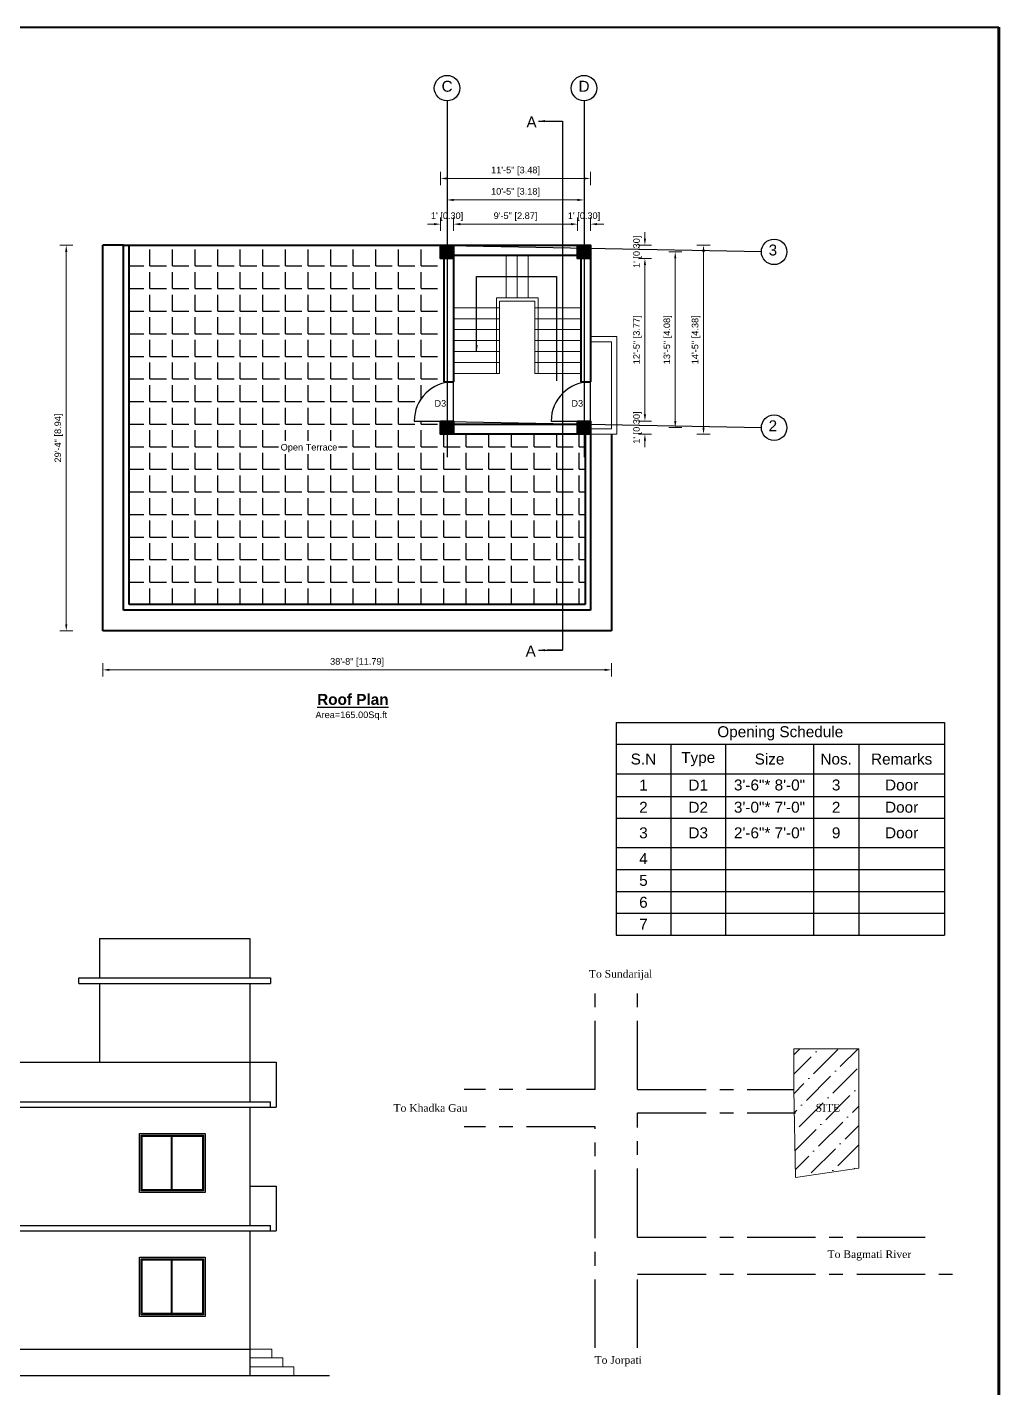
# Model space of a CAD drawing. Header units: feet. Extents: x 28652 to 66086, y -6769 to -640.
# Drawn here: x 49572 to 50458, y -5862 to -4620 of the extents above; entities that cross this region are included whole.
import ezdxf

# ---------------------------------------------------------------- set-up
doc = ezdxf.new("R2010")
doc.units = ezdxf.units.FT
doc.header["$LTSCALE"] = 50
doc.header["$MEASUREMENT"] = 0
doc.header["$PDMODE"] = 34
doc.linetypes.add('CENTER', pattern=[2, 1.25, -0.25, 0.25, -0.25])
for name, color, linetype in [('CL', 253, 'CENTER'), ('Door & Windows', 92, 'Continuous'), ('Hatch', 30, 'Continuous'), ('Section', 4, 'Continuous'), ('Text', 7, 'Continuous')]:
    doc.layers.add(name, color=color, linetype=linetype)
for name, color, linetype, lineweight in [('COLUMN', 145, 'Continuous', 40), ('DIMENSION', 142, 'Continuous', 13), ('elevation', 201, 'Continuous', 30), ('HACTH', 8, 'Continuous', 13), ('SHEETS', 7, 'Continuous', 60), ('stair', 140, 'Continuous', 18), ('wall', 6, 'Continuous', 40)]:
    doc.layers.add(name, color=color, linetype=linetype, lineweight=lineweight)
doc.styles.add('1@100', font='arial.ttf', dxfattribs={"height": 6})
doc.styles.add('1@1000', font='arial.ttf', dxfattribs={"height": 60})
doc.styles.add('dimension', font='arial.ttf')
doc.styles.add('NAVARAJ', font='times.ttf', dxfattribs={"height": 9})
doc.styles.get("Standard").update_dxf_attribs({"font": 'arial.ttf'})
doc.dimstyles.new('1@100', dxfattribs={"dimscale": 0.1, "dimtxt": 60, "dimasz": 60, "dimexe": 60, "dimexo": 0, "dimgap": 30, "dimtad": 1, "dimdec": 0, "dimzin": 0, "dimdsep": 46, "dimlunit": 4, "dimtxsty": 'dimension', "dimcen": 0, "dimclrd": 256, "dimclre": 256, "dimclrt": 256, "dimadec": 0, "dimazin": 0, "dimtfac": 1, "dimtdec": 0, "dimtix": 1, "dimtofl": 0, "dimtmove": 0, "dimatfit": 3, "dimfxl": 60, "dimfxlon": 1, "dimtfillclr": 256, "dimtolj": 1, "dimtzin": 0, "dimlwd": -1, "dimlwe": -1, "dimarcsym": 0})

# ---------------------------------------------------------------- blocks, each defined once
blk = doc.blocks.new('column')
at = {"layer": 'Hatch'}
h = blk.add_hatch(color=256, dxfattribs=at)
h.dxf.hatch_style = 1
h.paths.add_polyline_path([(5267.6, 489.2), (5279.6, 489.2), (5279.6, 501.2), (5267.6, 501.2)])
at = {"layer": 'COLUMN'}
blk.add_lwpolyline([(5267.6, 501.2), (5279.6, 501.2), (5279.6, 489.2), (5267.6, 489.2)], close=True, dxfattribs=at)
blk = doc.blocks.new('D2')
at = {"layer": 'Door & Windows'}
for p, q in [((10005.1, 378.1), (10005.1, 348.1)), ((10005.1, 348.1), (10035.1, 348.1))]:
    blk.add_line(p, q, dxfattribs=at)
blk.add_arc((10005.1, 348.1), 30, 0, 90, dxfattribs=at)
blk = doc.blocks.new('*D960')
at = {"layer": 'Defpoints', "color": 0, "transparency": 16777216}
for p in [(49960.9, -4799.9), (49948.9, -4819.2), (49960.9, -4819.2)]:
    blk.add_point(p, dxfattribs=at)
at = {"layer": 'DIMENSION', "transparency": 16777216}
for p, q in [((49948.9, -4805.9), (49948.9, -4793.9)), ((49960.9, -4805.9), (49960.9, -4793.9)), ((49942.9, -4799.9), (49936.9, -4799.9)), ((49966.9, -4799.9), (49972.9, -4799.9))]:
    blk.add_line(p, q, dxfattribs=at)
for points in [[(49942.9, -4798.9), (49942.9, -4800.9), (49948.9, -4799.9)], [(49966.9, -4798.9), (49966.9, -4800.9), (49960.9, -4799.9)]]:
    blk.add_solid(points, dxfattribs=at)
at = {"layer": 'DIMENSION', "transparency": 16777216, "insert": (49954.9, -4793.1), "char_height": 6, "attachment_point": 5, "style": 'dimension'}
blk.add_mtext("\\A1;1' [0.30]", dxfattribs=at)
blk = doc.blocks.new('*D961')
at = {"layer": 'Defpoints', "color": 0, "transparency": 16777216}
for p in [(50073.9, -4799.9), (49960.9, -4819.2), (50073.9, -4819.2)]:
    blk.add_point(p, dxfattribs=at)
at = {"layer": 'DIMENSION', "transparency": 16777216}
for p, q in [((49960.9, -4805.9), (49960.9, -4793.9)), ((50073.9, -4805.9), (50073.9, -4793.9)), ((49966.9, -4799.9), (50067.9, -4799.9))]:
    blk.add_line(p, q, dxfattribs=at)
for points in [[(49966.9, -4798.9), (49966.9, -4800.9), (49960.9, -4799.9)], [(50067.9, -4798.9), (50067.9, -4800.9), (50073.9, -4799.9)]]:
    blk.add_solid(points, dxfattribs=at)
at = {"layer": 'DIMENSION', "transparency": 16777216, "insert": (50017.4, -4793.1), "char_height": 6, "attachment_point": 5, "style": 'dimension'}
blk.add_mtext('\\A1;9\'-5" [2.87]', dxfattribs=at)
blk = doc.blocks.new('*D962')
at = {"layer": 'Defpoints', "color": 0, "transparency": 16777216}
for p in [(50085.9, -4799.9), (50073.9, -4819.2), (50085.9, -4819.2)]:
    blk.add_point(p, dxfattribs=at)
at = {"layer": 'DIMENSION', "transparency": 16777216}
for p, q in [((50073.9, -4805.9), (50073.9, -4793.9)), ((50085.9, -4805.9), (50085.9, -4793.9)), ((50067.9, -4799.9), (50061.9, -4799.9)), ((50091.9, -4799.9), (50097.9, -4799.9))]:
    blk.add_line(p, q, dxfattribs=at)
for points in [[(50067.9, -4798.9), (50067.9, -4800.9), (50073.9, -4799.9)], [(50091.9, -4798.9), (50091.9, -4800.9), (50085.9, -4799.9)]]:
    blk.add_solid(points, dxfattribs=at)
at = {"layer": 'DIMENSION', "transparency": 16777216, "insert": (50079.9, -4793.1), "char_height": 6, "attachment_point": 5, "style": 'dimension'}
blk.add_mtext("\\A1;1' [0.30]", dxfattribs=at)
blk = doc.blocks.new('*D963')
at = {"layer": 'Defpoints', "color": 0, "transparency": 16777216}
for p in [(50079.9, -4777.8), (49954.9, -4819.2), (50079.9, -4819.2)]:
    blk.add_point(p, dxfattribs=at)
at = {"layer": 'DIMENSION', "transparency": 16777216}
for p, q in [((49954.9, -4783.8), (49954.9, -4771.8)), ((49960.9, -4777.8), (50073.9, -4777.8)), ((50079.9, -4783.8), (50079.9, -4771.8))]:
    blk.add_line(p, q, dxfattribs=at)
for points in [[(49960.9, -4776.8), (49960.9, -4778.8), (49954.9, -4777.8)], [(50073.9, -4776.8), (50073.9, -4778.8), (50079.9, -4777.8)]]:
    blk.add_solid(points, dxfattribs=at)
at = {"layer": 'DIMENSION', "transparency": 16777216, "insert": (50017.4, -4770.9), "char_height": 6, "attachment_point": 5, "style": 'dimension'}
blk.add_mtext('\\A1;10\'-5" [3.18]', dxfattribs=at)
blk = doc.blocks.new('*D930')
at = {"layer": 'Defpoints', "color": 0, "transparency": 16777216}
for p in [(50085.9, -4758.2), (49948.9, -4819.2), (50085.9, -4819.2)]:
    blk.add_point(p, dxfattribs=at)
at = {"layer": 'DIMENSION', "transparency": 16777216}
for p, q in [((49948.9, -4764.2), (49948.9, -4752.2)), ((49954.9, -4758.2), (50079.9, -4758.2)), ((50085.9, -4764.2), (50085.9, -4752.2))]:
    blk.add_line(p, q, dxfattribs=at)
for points in [[(49954.9, -4757.2), (49954.9, -4759.2), (49948.9, -4758.2)], [(50079.9, -4757.2), (50079.9, -4759.2), (50085.9, -4758.2)]]:
    blk.add_solid(points, dxfattribs=at)
at = {"layer": 'DIMENSION', "transparency": 16777216, "insert": (50017.4, -4751.4), "char_height": 6, "attachment_point": 5, "style": 'dimension'}
blk.add_mtext('\\A1;11\'-5" [3.48]', dxfattribs=at)
blk = doc.blocks.new('*D964')
at = {"layer": 'Defpoints', "color": 0, "transparency": 16777216}
for p in [(50085.9, -4819.2), (50085.9, -4831.2), (50135.5, -4831.2)]:
    blk.add_point(p, dxfattribs=at)
at = {"layer": 'DIMENSION', "transparency": 16777216}
for p, q in [((50135.5, -4813.2), (50135.5, -4807.2)), ((50129.5, -4819.2), (50141.5, -4819.2)), ((50129.5, -4831.2), (50141.5, -4831.2)), ((50135.5, -4837.2), (50135.5, -4843.2))]:
    blk.add_line(p, q, dxfattribs=at)
for points in [[(50134.5, -4813.2), (50136.5, -4813.2), (50135.5, -4819.2)], [(50134.5, -4837.2), (50136.5, -4837.2), (50135.5, -4831.2)]]:
    blk.add_solid(points, dxfattribs=at)
at = {"layer": 'DIMENSION', "transparency": 16777216, "insert": (50128.7, -4825.2), "char_height": 6, "attachment_point": 5, "rotation": 90, "style": 'dimension'}
blk.add_mtext("\\A1;1' [0.30]", dxfattribs=at)
blk = doc.blocks.new('*D965')
at = {"layer": 'Defpoints', "color": 0, "transparency": 16777216}
for p in [(50085.9, -4831.2), (50085.9, -4979.7), (50135.5, -4979.7)]:
    blk.add_point(p, dxfattribs=at)
at = {"layer": 'DIMENSION', "transparency": 16777216}
for p, q in [((50129.5, -4831.2), (50141.5, -4831.2)), ((50135.5, -4837.2), (50135.5, -4973.7)), ((50129.5, -4979.7), (50141.5, -4979.7))]:
    blk.add_line(p, q, dxfattribs=at)
for points in [[(50134.5, -4837.2), (50136.5, -4837.2), (50135.5, -4831.2)], [(50134.5, -4973.7), (50136.5, -4973.7), (50135.5, -4979.7)]]:
    blk.add_solid(points, dxfattribs=at)
at = {"layer": 'DIMENSION', "transparency": 16777216, "insert": (50128.7, -4905.5), "char_height": 6, "attachment_point": 5, "rotation": 90, "style": 'dimension'}
blk.add_mtext('\\A1;12\'-5" [3.77]', dxfattribs=at)
blk = doc.blocks.new('*D966')
at = {"layer": 'Defpoints', "color": 0, "transparency": 16777216}
for p in [(50085.9, -4979.7), (50085.9, -4991.7), (50135.5, -4991.7)]:
    blk.add_point(p, dxfattribs=at)
at = {"layer": 'DIMENSION', "transparency": 16777216}
for p, q in [((50135.5, -4973.7), (50135.5, -4967.7)), ((50129.5, -4979.7), (50141.5, -4979.7)), ((50129.5, -4991.7), (50141.5, -4991.7)), ((50135.5, -4997.7), (50135.5, -5003.7))]:
    blk.add_line(p, q, dxfattribs=at)
for points in [[(50134.5, -4973.7), (50136.5, -4973.7), (50135.5, -4979.7)], [(50134.5, -4997.7), (50136.5, -4997.7), (50135.5, -4991.7)]]:
    blk.add_solid(points, dxfattribs=at)
at = {"layer": 'DIMENSION', "transparency": 16777216, "insert": (50128.7, -4985.7), "char_height": 6, "attachment_point": 5, "rotation": 90, "style": 'dimension'}
blk.add_mtext("\\A1;1' [0.30]", dxfattribs=at)
blk = doc.blocks.new('*D967')
at = {"layer": 'Defpoints', "color": 0, "transparency": 16777216}
for p in [(50085.9, -4825.2), (50163.2, -4825.2), (50085.9, -4985.7)]:
    blk.add_point(p, dxfattribs=at)
at = {"layer": 'DIMENSION', "transparency": 16777216}
for p, q in [((50157.2, -4825.2), (50169.2, -4825.2)), ((50163.2, -4979.7), (50163.2, -4831.2)), ((50157.2, -4985.7), (50169.2, -4985.7))]:
    blk.add_line(p, q, dxfattribs=at)
for points in [[(50162.2, -4831.2), (50164.2, -4831.2), (50163.2, -4825.2)], [(50162.2, -4979.7), (50164.2, -4979.7), (50163.2, -4985.7)]]:
    blk.add_solid(points, dxfattribs=at)
at = {"layer": 'DIMENSION', "transparency": 16777216, "insert": (50156.4, -4905.5), "char_height": 6, "attachment_point": 5, "rotation": 90, "style": 'dimension'}
blk.add_mtext('\\A1;13\'-5" [4.08]', dxfattribs=at)
blk = doc.blocks.new('*D931')
at = {"layer": 'Defpoints', "color": 0, "transparency": 16777216}
for p in [(50085.9, -4819.2), (50085.9, -4991.7), (50189, -4991.7)]:
    blk.add_point(p, dxfattribs=at)
at = {"layer": 'DIMENSION', "transparency": 16777216}
for p, q in [((50183, -4819.2), (50195, -4819.2)), ((50189, -4825.2), (50189, -4985.7)), ((50183, -4991.7), (50195, -4991.7))]:
    blk.add_line(p, q, dxfattribs=at)
for points in [[(50188, -4825.2), (50190, -4825.2), (50189, -4819.2)], [(50188, -4985.7), (50190, -4985.7), (50189, -4991.7)]]:
    blk.add_solid(points, dxfattribs=at)
at = {"layer": 'DIMENSION', "transparency": 16777216, "insert": (50182.2, -4905.5), "char_height": 6, "attachment_point": 5, "rotation": 90, "style": 'dimension'}
blk.add_mtext('\\A1;14\'-5" [4.38]', dxfattribs=at)
blk = doc.blocks.new('*D968')
at = {"layer": 'Defpoints', "color": 0, "transparency": 16777216}
for p in [(49640.7, -4819.2), (49607.3, -5171.3), (49640.7, -5171.3)]:
    blk.add_point(p, dxfattribs=at)
at = {"layer": 'DIMENSION', "transparency": 16777216}
for p, q in [((49613.3, -4819.2), (49601.3, -4819.2)), ((49607.3, -4825.2), (49607.3, -5165.3)), ((49613.3, -5171.3), (49601.3, -5171.3))]:
    blk.add_line(p, q, dxfattribs=at)
for points in [[(49606.3, -4825.2), (49608.3, -4825.2), (49607.3, -4819.2)], [(49606.3, -5165.3), (49608.3, -5165.3), (49607.3, -5171.3)]]:
    blk.add_solid(points, dxfattribs=at)
at = {"layer": 'DIMENSION', "transparency": 16777216, "insert": (49600.5, -4995.2), "char_height": 6, "attachment_point": 5, "rotation": 90, "style": 'dimension'}
blk.add_mtext('\\A1;29\'-4" [8.94]', dxfattribs=at)
blk = doc.blocks.new('*D969')
at = {"layer": 'Defpoints', "color": 0, "transparency": 16777216}
for p in [(49640.7, -5171.3), (50104.9, -5171.3), (50104.9, -5206.9)]:
    blk.add_point(p, dxfattribs=at)
at = {"layer": 'DIMENSION', "transparency": 16777216}
for p, q in [((49640.7, -5200.9), (49640.7, -5212.9)), ((50104.9, -5200.9), (50104.9, -5212.9)), ((49646.7, -5206.9), (50098.9, -5206.9))]:
    blk.add_line(p, q, dxfattribs=at)
for points in [[(49646.7, -5205.9), (49646.7, -5207.9), (49640.7, -5206.9)], [(50098.9, -5205.9), (50098.9, -5207.9), (50104.9, -5206.9)]]:
    blk.add_solid(points, dxfattribs=at)
at = {"layer": 'DIMENSION', "transparency": 16777216, "insert": (49872.8, -5200.1), "char_height": 6, "attachment_point": 5, "style": 'dimension'}
blk.add_mtext('\\A1;38\'-8" [11.79]', dxfattribs=at)
blk = doc.blocks.new('*U45')
for p, q in [((1.5, 1.5), (1.5, 52.5)), ((1.5, 52.5), (30, 52.5)), ((30, 1.5), (30, 52.5)), ((30, 52.5), (58.5, 52.5)), ((58.5, 52.5), (58.5, 1.5)), ((30, 1.5), (1.5, 1.5)), ((58.5, 1.5), (30, 1.5))]:
    blk.add_line(p, q)
blk.add_lwpolyline([(0, 0), (0, 54), (60, 54), (60, 0)], close=True)
for points in [[(29, 51.5), (29, 2.5), (2.5, 2.5), (2.5, 51.5), (29, 51.5)], [(30, 51.5), (57.5, 51.5), (57.5, 2.5), (30, 2.5)]]:
    blk.add_lwpolyline(points)
blk = doc.blocks.new('*T936')
at = {"layer": 'stair', "color": 0, "linetype": 'ByBlock', "lineweight": -2, "ltscale": 0.1, "transparency": 16777216}
for p, q in [((0, 0), (299.8, 0)), ((0, 0), (0, -194.3)), ((299.8, 0), (299.8, -194.3)), ((0, -20), (299.8, -20)), ((50, -20), (50, -194.3)), ((100, -20), (100, -194.3)), ((180.1, -20), (180.1, -194.3)), ((221.6, -20), (221.6, -194.3)), ((0, -47), (299.8, -47)), ((0, -67.5), (299.8, -67.5)), ((0, -87.5), (299.8, -87.5)), ((0, -114.3), (299.8, -114.3)), ((0, -134.3), (299.8, -134.3)), ((0, -154.3), (299.8, -154.3)), ((0, -174.3), (299.8, -174.3)), ((0, -194.3), (299.8, -194.3))]:
    blk.add_line(p, q, dxfattribs=at)
at = {"layer": 'stair', "color": 0, "ltscale": 0.1, "transparency": 16777216, "char_height": 10, "attachment_point": 5}
for s, insert, width in [('Opening Schedule', (149.9, -10), 299.65), ('S.N', (25, -33.5), 49.88), ('Type', (75, -33.5), 49.88), ('Size', (140.1, -33.5), 80.011), ('Nos.', (200.9, -33.5), 41.323), ('Remarks', (260.7, -33.5), 78.075), ('1', (25, -57.2), 49.88), ('D1', (75, -57.2), 49.88), ('3\'-6"* 8\'-0"', (140.1, -57.2), 80.011), ('3', (200.9, -57.2), 41.323), ('Door', (260.7, -57.2), 78.075), ('2', (25, -77.5), 49.88), ('D2', (75, -77.5), 49.88), ('3\'-0"* 7\'-0"', (140.1, -77.5), 80.011), ('2', (200.9, -77.5), 41.323), ('Door', (260.7, -77.5), 78.075), ('3', (25, -100.9), 49.88), ('D3', (75, -100.9), 49.88), ('2\'-6"* 7\'-0"', (140.1, -100.9), 80.011), ('9', (200.9, -100.9), 41.323), ('Door', (260.7, -100.9), 78.075), ('4', (25, -124.3), 49.88), ('5', (25, -144.3), 49.88), ('6', (25, -164.3), 49.88), ('7', (25, -184.3), 49.88)]:
    blk.add_mtext(s, dxfattribs=dict(at, insert=insert, width=width))

msp = doc.modelspace()

# ---------------------------------------------------------------- hatches: boundary and pattern name
at = {"layer": 'HACTH'}
h = msp.add_hatch(dxfattribs=at)
h.set_pattern_fill('ANSI36', color=251, scale=100)
h.set_pattern_definition([(45, (40608.739, -5268.552), (6.629126, 24.306796), [31.25, -6.25, 0, -6.25])])
h.paths.add_polyline_path([(50330.7, -5552.81), (50271.52, -5552.81), (50271.52, -5589.97), (50272.96, -5670.43), (50330.7, -5661.87)])
h.paths.add_polyline_path([(50288.96, -5614.2), (50314.28, -5614.2), (50314.28, -5599.26), (50288.96, -5599.26)], flags=24)
at = {"layer": 'Hatch'}
h = msp.add_hatch(dxfattribs=at)
h.set_pattern_fill('ANGLE', color=256, scale=75)
h.set_pattern_definition([(0, (37246.804, -5312.502), (0, 20.625), [15, -5.625]), (90, (37246.804, -5312.502), (-20.625, 1e-15), [15, -5.625])])
edge = h.paths.add_edge_path()
edge.add_line((50060.17, -4991.75), (49960.91, -4991.75))
edge.add_line((49960.91, -4991.75), (49948.91, -4991.75))
edge.add_line((49948.91, -4991.75), (49948.91, -4979.75))
edge.add_line((49948.91, -4979.75), (49924.91, -4979.75))
edge.add_arc((49960.91, -4979.75), 36, 99.59407, 180, ccw=False)
edge.add_line((49954.91, -4944.25), (49954.91, -4943.75))
edge.add_line((49954.91, -4943.75), (49951.91, -4943.75))
edge.add_line((49951.91, -4943.75), (49951.91, -4831.22))
edge.add_line((49951.91, -4831.22), (49948.91, -4831.22))
edge.add_line((49948.91, -4831.22), (49948.91, -4819.22))
edge.add_line((49948.91, -4819.22), (49664.68, -4819.22))
edge.add_line((49664.68, -4819.22), (49664.68, -5147.28))
edge.add_line((49664.68, -5147.28), (50060.17, -5147.28))
edge.add_line((50060.17, -5147.28), (50060.17, -4991.75))
h.paths.add_polyline_path([(50080.91, -4994.25), (50076.91, -4991.75), (50073.91, -4991.75), (50060.17, -4991.75), (50060.17, -5147.28), (50080.91, -5147.28)])
h.paths.add_polyline_path([(49801.1, -5009.99), (49855.82, -5009.99), (49855.82, -4997.63), (49801.1, -4997.63)], flags=16)

# ---------------------------------------------------------------- linework, layer by layer
for p, q in [((50054.73, -4847.63), (50054.73, -4943.03)), ((49948.91, -4979.75), (49960.91, -4979.75)), ((50085.91, -4991.75), (50076.91, -4991.75))]:
    msp.add_line(p, q)
at = {"layer": 'CL', "ltscale": 25}
for p, q in [((49954.91, -4687.32), (49954.91, -5012.82)), ((50079.91, -4687.32), (50079.91, -5012.82)), ((50241.78, -4825.22), (49924.91, -4819.22)), ((50241.78, -4985.75), (49924.91, -4979.75))]:
    msp.add_line(p, q, dxfattribs=at)
at = {"layer": 'CL'}
for p, q in [((50089.96, -5589.97), (50089.96, -5497.53)), ((50128.78, -5589.97), (50128.78, -5497.53)), ((50128.78, -5589.97), (50271.52, -5589.97)), ((50128.78, -5724.77), (50128.78, -5611.45)), ((50128.78, -5611.45), (50272.96, -5611.45)), ((50089.96, -5825.96), (50089.96, -5624.03)), ((50128.78, -5825.96), (50128.78, -5758.83))]:
    msp.add_line(p, q, dxfattribs=at)
for points in [[(50089.96, -5589.97), (49970.65, -5589.97)], [(50089.96, -5624.03), (49970.65, -5624.03)], [(50128.78, -5724.77), (50399.81, -5724.77)], [(50128.78, -5758.83), (50424.93, -5758.83)]]:
    msp.add_lwpolyline(points, dxfattribs=at)
at = {"layer": 'elevation'}
for p, q in [((49637.77, -5452.21), (49774.77, -5452.21)), ((49637.77, -5452.21), (49637.77, -5488.21)), ((49774.77, -5452.21), (49774.77, -5488.21)), ((49618.77, -5488.21), (49793.77, -5488.21)), ((49618.77, -5493.21), (49618.77, -5488.21)), ((49793.77, -5488.21), (49793.77, -5493.21)), ((49618.77, -5493.21), (49793.77, -5493.21)), ((49637.77, -5493.21), (49637.77, -5565.21)), ((49774.77, -5493.21), (49774.77, -5601.21)), ((49348.53, -5565.21), (49774.77, -5565.21)), ((49774.77, -5565.21), (49798.77, -5565.21)), ((49798.77, -5565.21), (49798.77, -5606.21)), ((49329.53, -5601.21), (49793.77, -5601.21)), ((49793.77, -5606.21), (49793.77, -5601.21)), ((49329.53, -5606.21), (49793.77, -5606.21)), ((49774.77, -5606.21), (49774.77, -5714.21)), ((49774.77, -5678.21), (49798.77, -5678.21)), ((49798.77, -5678.21), (49798.77, -5719.21)), ((49329.53, -5714.21), (49793.77, -5714.21)), ((49348.53, -5714.21), (49792.49, -5714.21)), ((49793.77, -5719.21), (49793.77, -5714.21)), ((49329.53, -5719.21), (49793.77, -5719.21)), ((49774.77, -5719.21), (49774.77, -5851.21)), ((49348.53, -5827.21), (49774.77, -5827.21)), ((49307.35, -5851.21), (49847.58, -5851.21))]:
    msp.add_line(p, q, dxfattribs=at)
for points in [[(49793.77, -5606.21), (49798.77, -5606.21)], [(49793.77, -5719.21), (49798.77, -5719.21)]]:
    msp.add_lwpolyline(points, dxfattribs=at)
at = {"layer": 'Section'}
msp.add_lwpolyline([(50049.23, -4705.85), (50060.17, -4705.85), (50060.17, -5188.92), (50046.57, -5188.92)], dxfattribs=at)
at = {"layer": 'SHEETS'}
msp.add_line((50458.48, -4620.08), (50458.48, -6768.98), dxfattribs=at)
at = {"layer": 'stair'}
for p, q in [((50008.91, -4867.22), (50008.91, -4828.22)), ((50018.91, -4867.22), (50018.91, -4828.22)), ((50028.91, -4867.22), (50028.91, -4828.22)), ((49999.91, -4867.22), (50037.91, -4867.22)), ((49999.91, -4867.22), (49999.91, -4936.22)), ((50037.91, -4867.22), (50037.91, -4936.22)), ((49960.91, -4876.22), (50002.91, -4876.22)), ((50002.91, -4870.22), (50034.91, -4870.22)), ((50002.91, -4870.22), (50002.91, -4936.22)), ((50034.91, -4870.22), (50034.91, -4936.22)), ((50034.91, -4876.22), (50076.91, -4876.22)), ((49960.91, -4886.22), (50002.91, -4886.22)), ((50034.91, -4886.22), (50076.91, -4886.22)), ((49960.91, -4896.22), (50002.91, -4896.22)), ((49960.91, -4906.22), (50002.91, -4906.22)), ((50034.91, -4896.22), (50076.91, -4896.22)), ((50034.91, -4906.22), (50076.91, -4906.22)), ((49960.91, -4916.22), (50002.91, -4916.22)), ((50034.91, -4916.22), (50076.91, -4916.22)), ((49960.91, -4926.22), (50002.91, -4926.22)), ((50034.91, -4926.22), (50076.91, -4926.22)), ((49960.91, -4936.22), (50002.91, -4936.22)), ((50034.91, -4936.22), (50076.91, -4936.22)), ((49794.9, -5827.21), (49774.77, -5827.21)), ((49794.9, -5835.21), (49774.77, -5835.21)), ((49804.9, -5843.21), (49774.77, -5843.21))]:
    msp.add_line(p, q, dxfattribs=at)
for points in [[(50085.91, -4902.48), (50109.91, -4902.48)], [(50109.91, -4902.48), (50109.91, -4991.75), (50085.91, -4991.75)], [(50085.91, -4907.48), (50104.91, -4907.48), (50104.91, -4986.75), (50085.91, -4986.75)], [(50271.52, -5589.97), (50271.52, -5552.81), (50330.7, -5552.81), (50330.7, -5661.87), (50272.96, -5670.43), (50271.52, -5589.97)], [(49814.9, -5851.21), (49814.9, -5843.21), (49804.9, -5843.21), (49804.9, -5835.21), (49794.9, -5835.21), (49794.9, -5827.21)]]:
    msp.add_lwpolyline(points, dxfattribs=at)
at = {"layer": 'Text'}
for centre in [(49954.91, -4675.69), (50079.91, -4675.69), (50253.41, -4825.22), (50253.41, -4985.75)]:
    msp.add_circle(centre, 11.63, dxfattribs=at)
at = {"layer": 'wall', "ltscale": 0.1}
msp.add_line((47892.14, -4620.08), (50458.48, -4620.08), dxfattribs=at)
at = {"layer": 'wall'}
for p, q in [((49640.68, -5171.28), (49640.68, -4819.22)), ((49659.68, -4819.22), (49640.68, -4819.22)), ((49659.68, -4819.22), (50085.91, -4819.22)), ((49659.68, -5152.28), (49659.68, -4819.22)), ((49664.68, -5147.28), (49664.68, -4819.22)), ((50085.91, -4819.22), (50085.91, -4943.75)), ((49951.91, -4828.22), (49951.91, -4943.75)), ((49960.91, -4828.22), (50076.91, -4828.22)), ((49960.91, -4828.22), (49960.91, -4943.75)), ((50076.91, -4828.22), (50076.91, -4943.75)), ((49951.91, -4943.75), (49960.91, -4943.75)), ((50076.91, -4943.75), (50085.91, -4943.75)), ((49951.91, -4979.75), (49951.91, -4991.75)), ((49960.91, -4979.75), (49960.91, -4991.75)), ((50076.91, -4979.75), (50076.91, -4991.75)), ((50085.91, -4979.75), (50085.91, -4991.75)), ((50073.91, -4982.75), (49960.91, -4982.75)), ((49960.91, -4982.75), (49960.91, -4991.75)), ((50073.91, -4991.75), (49960.91, -4991.75)), ((50034.91, -4991.75), (50025.91, -4991.75)), ((50073.91, -4991.75), (50073.91, -4982.75)), ((50080.91, -4991.75), (50080.91, -5147.28)), ((50085.91, -4991.75), (50085.91, -5152.28)), ((50104.91, -4991.75), (50104.91, -5171.28)), ((50085.91, -5152.28), (49659.68, -5152.28)), ((50080.91, -5147.28), (49664.68, -5147.28)), ((50104.91, -5171.28), (49640.68, -5171.28))]:
    msp.add_line(p, q, dxfattribs=at)

# ---------------------------------------------------------------- block references
for name, p in [('column', (44681.27, -5320.4)), ('column', (44806.27, -5320.4)), ('column', (44681.27, -5480.93)), ('column', (44806.27, -5480.93)), ('*T936', (50109.13, -5254.89))]:
    msp.add_blockref(name, p)
at = {"xscale": 1.2, "yscale": 1.2, "zscale": 1.2, "rotation": 89.99999999999997}
for p in [(50378.64, -16985.93), (50503.64, -16985.93)]:
    msp.add_blockref('D2', p, dxfattribs=at)
at = {"layer": 'Door & Windows'}
for p in [(49674.05, -5684.21), (49674.05, -5797.21)]:
    msp.add_blockref('*U45', p, dxfattribs=at)

# ---------------------------------------------------------------- texts
at = {"layer": 'Text', "attachment_point": 1}
for s, width, gutter_width, insert, char_height, style in [('C', 152.0107, 300, (49949.91, -4669.01), 10, '1@1000'), ('D', 152.0107, 300, (50074.91, -4669.01), 10, '1@1000'), ('A', 152.0107, 300, (50027.37, -4701.61), 10, '1@1000'), ('3', 152.0107, 300, (50248.42, -4818.54), 10, '1@1000'), ('D3', 85.4632, 30, (49943.41, -4960.54), 6, '1@100'), ('D3', 85.4632, 30, (50068.41, -4960.54), 6, '1@100'), ('2', 152.0107, 300, (50248.42, -4979.07), 10, '1@1000'), ('Open Terrace', 85.4632, 30, (49803.01, -5000.61), 6, '1@100'), ('A', 152.0107, 300, (50026.6, -5184.83), 10, '1@1000'), ('{\\fArial|b1|i0|c0|p34;\\LRoof Plan}', 152.0107, 300, (49836.32, -5228.86), 10, '1@1000'), ('Area=165.00Sq.ft', 73.9895, 300, (49834.76, -5244.94), 6, '1@1000')]:
    msp.add_mtext_dynamic_manual_height_columns(s, width=width, gutter_width=gutter_width, heights=[0], dxfattribs=dict(at, insert=insert, char_height=char_height, style=style))
at = {"layer": 'Text', "char_height": 7, "width": 572.8909, "attachment_point": 1, "style": 'NAVARAJ'}
for s, insert in [('To Sundarijal', (50084.37, -5480.99)), ('To Khadka Gau', (49906.01, -5603.43)), ('SITE', (50291.36, -5603.22)), ('To Bagmati River', (50302.22, -5736.97)), ('To Jorpati', (50089.56, -5833.58))]:
    msp.add_mtext(s, dxfattribs=dict(at, insert=insert))

# ---------------------------------------------------------------- dimensions: what is measured, and where the dimension line sits
at = {"layer": 'DIMENSION'}
for base, p1, p2, picture, middle in [((50085.91, -4758.23), (49948.91, -4819.22), (50085.91, -4819.22), '*D930', (50017.41, -4751.38)), ((50079.91, -4777.78), (49954.91, -4819.22), (50079.91, -4819.22), '*D963', (50017.41, -4770.93)), ((49960.91, -4799.9), (49948.91, -4819.22), (49960.91, -4819.22), '*D960', (49954.91, -4793.06)), ((50104.91, -5206.91), (49640.68, -5171.28), (50104.91, -5171.28), '*D969', (49872.79, -5200.07))]:
    dim = msp.add_linear_dim(base=base, p1=p1, p2=p2, dimstyle='1@100', dxfattribs=at)
    dim.commit()
    dim.dimension.update_dxf_attribs({"geometry": picture, "text_midpoint": middle})
for base, p1, p2, picture, middle in [((50073.91, -4799.9), (49960.91, -4819.22), (50073.91, -4819.22), '*D961', (50017.41, -4793.06)), ((50085.91, -4799.9), (50073.91, -4819.22), (50085.91, -4819.22), '*D962', (50079.91, -4793.06))]:
    dim = msp.add_linear_dim(base=base, p1=p1, p2=p2, dimstyle='1@100', override={"dimtmove": 1}, dxfattribs=at)
    dim.commit()
    dim.dimension.update_dxf_attribs({"geometry": picture, "text_midpoint": middle})
for base, p1, p2, picture, middle in [((50135.55, -4831.22), (50085.91, -4819.22), (50085.91, -4831.22), '*D964', (50128.7, -4825.22)), ((49607.33, -5171.28), (49640.68, -4819.22), (49640.68, -5171.28), '*D968', (49600.48, -4995.25)), ((50189.02, -4991.75), (50085.91, -4819.22), (50085.91, -4991.75), '*D931', (50182.18, -4905.48)), ((50163.24, -4825.22), (50085.91, -4985.75), (50085.91, -4825.22), '*D967', (50156.4, -4905.48))]:
    dim = msp.add_linear_dim(base=base, p1=p1, p2=p2, angle=90, dimstyle='1@100', dxfattribs=at)
    dim.commit()
    dim.dimension.update_dxf_attribs({"geometry": picture, "text_midpoint": middle})
for base, p1, p2, picture, middle in [((50135.55, -4979.75), (50085.91, -4831.22), (50085.91, -4979.75), '*D965', (50128.7, -4905.48)), ((50135.55, -4991.75), (50085.91, -4979.75), (50085.91, -4991.75), '*D966', (50128.7, -4985.75))]:
    dim = msp.add_linear_dim(base=base, p1=p1, p2=p2, angle=90, dimstyle='1@100', override={"dimtmove": 1}, dxfattribs=at)
    dim.commit()
    dim.dimension.update_dxf_attribs({"geometry": picture, "text_midpoint": middle})

# ---------------------------------------------------------------- leaders
msp.add_leader([(49981.91, -4916.22), (49981.91, -4847.63), (50054.73, -4847.63)], dimstyle='1@100', override={"dimgap": 30, "dimtad": 0})
at = {"layer": 'Section'}
for points in [[(50038.29, -4705.85), (50060.17, -4705.85)], [(50038.29, -5188.92), (50060.17, -5188.92)]]:
    msp.add_leader(points, dimstyle='1@100', override={"dimgap": 30, "dimtad": 0}, dxfattribs=at)

doc.saveas('drawing.dxf')
